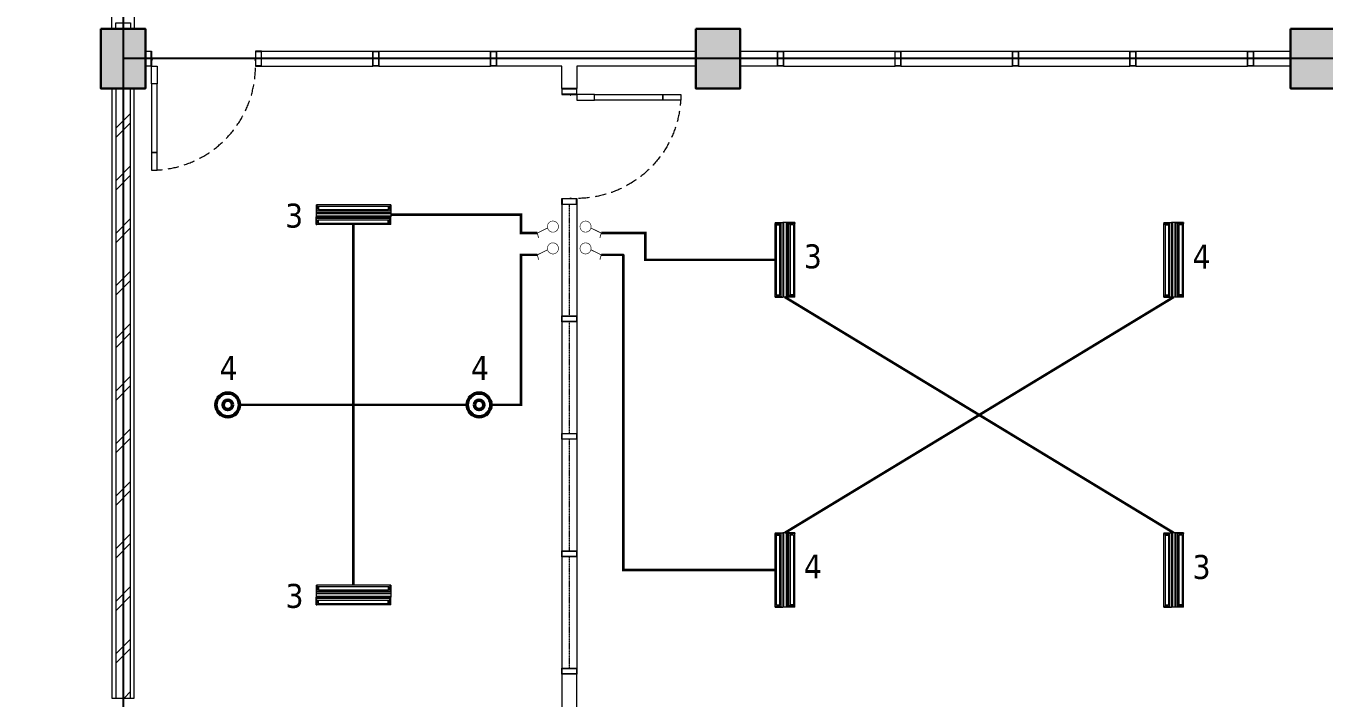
# Model space of a CAD drawing. Header units: millimetres. Extents: x -17012 to 17775, y -5570 to 5430.
# Drawn here: x -6648 to -4903, y -3588 to -2684 of the extents above; entities that cross this region are included whole.
import ezdxf

# ---------------------------------------------------------------- set-up
doc = ezdxf.new("R2010")
doc.units = ezdxf.units.MM
doc.linetypes.add('DASHED2', pattern=[0.375, 0.25, -0.125])
doc.linetypes.add('HIDDEN', pattern=[0.375, 0.25, -0.125])
for name, color, linetype, lineweight in [('ars', 11, 'Continuous', 5), ('dinding', 5, 'Continuous', 15), ('HACH', 252, 'Continuous', 0), ('kabel', 1, 'Continuous', 50), ('KOLOM', 1, 'Continuous', 30), ('kus', 63, 'Continuous', 15), ('LAMPU-LISTRIK', 22, 'Continuous', 0), ('lan', 7, 'Continuous', 15), ('Notasi', 2, 'Continuous', 20), ('PARTISI', 190, 'Continuous', 9), ('sol kol', 8, 'Continuous', 0)]:
    doc.layers.add(name, color=color, linetype=linetype, lineweight=lineweight)
doc.layers.add('as', color=1, linetype='Continuous', plot=False)
doc.layers.add('D1', color=1, linetype='Continuous')
doc.layers.add('potongan', color=210, linetype='Continuous')
doc.styles.add('tahoma', font='tahoma.ttf')

# ---------------------------------------------------------------- blocks, each defined once
blk = doc.blocks.new('K1')
at = {"layer": 'KOLOM'}
blk.add_lwpolyline([(0.2, 0.15), (-0.2, 0.15), (-0.2, -0.15), (0.2, -0.15), (0.2, 0.15)], dxfattribs=at)
blk = doc.blocks.new('P 70')
at = {"linetype": 'HIDDEN', "ltscale": 0.3}
blk.add_lwpolyline([(-0.74, 0.1, -0.414214), (-0.04, 0.8, -1.303225)], format="xyb", dxfattribs=at)
for points in [[(-0.04, 0.8), (-0.08, 0.8), (-0.08, 0.68), (-0.04, 0.68)], [(-0.04, 0.68), (-0.08, 0.68), (-0.08, 0.22), (-0.04, 0.22)], [(-0.04, 0.1), (-0.08, 0.1), (-0.08, 0.22), (-0.04, 0.22)], [(-0.7351, 0.06), (-0.74, 0.06), (-0.74, 0.0615), (-0.74, 0.1), (-0.78, 0.1), (-0.78, 0), (-0.74, 0), (-0.74, 0.0565), (-0.7351, 0.0583)], [(-0.742, 0.002), (-0.778, 0.002), (-0.778, 0.098), (-0.742, 0.098)], [(-0.0449, 0.06), (-0.04, 0.06), (-0.04, 0.0615), (-0.04, 0.1), (0, 0.1), (0, 0), (-0.04, 0), (-0.04, 0.0565), (-0.0449, 0.0583)], [(-0.038, 0.002), (-0.002, 0.002), (-0.002, 0.098), (-0.038, 0.098)]]:
    blk.add_lwpolyline(points, close=True)
blk = doc.blocks.new('GEH')
at = {"layer": 'D1', "color": 60, "const_width": 8.16}
for points in [[(2070636, -300082), (2070659, -299965)], [(2070659, -299965), (2070712, -299965)]]:
    blk.add_lwpolyline(points, dxfattribs=at)
at = {"layer": 'D1', "color": 60, "const_width": 6.12}
for points in [[(2070579, -300138, -0.991808), (2070694, -300139)], [(2070579, -300139, 0.991808), (2070694, -300138)]]:
    blk.add_lwpolyline(points, format="xyb", dxfattribs=at)
blk = doc.blocks.new('TL')
at = {"layer": 'LAMPU-LISTRIK', "color": 60, "ltscale": 2}
for p, q in [((2018540, -298573), (2018540, -298677)), ((2018540, -298573), (2018552, -298573)), ((2018552, -298656), (2018540, -298656)), ((2019538, -298656), (2018546, -298656)), ((2018552, -298573), (2018552, -298656)), ((2018563, -298601), (2018552, -298601)), ((2018563, -298604), (2018552, -298604)), ((2018563, -298622), (2018552, -298622)), ((2018563, -298624), (2018552, -298624)), ((2018563, -298597), (2018563, -298629)), ((2019512, -298590), (2018570, -298590)), ((2019512, -298635), (2018570, -298635)), ((2018572, -298590), (2018572, -298635)), ((2019511, -298590), (2019511, -298635)), ((2019519, -298597), (2019519, -298629)), ((2019519, -298601), (2019531, -298601)), ((2019519, -298604), (2019531, -298604)), ((2019519, -298622), (2019531, -298622)), ((2019519, -298624), (2019531, -298624)), ((2019542, -298573), (2019531, -298573)), ((2019531, -298573), (2019531, -298656)), ((2019531, -298656), (2019542, -298656)), ((2019542, -298573), (2019542, -298677)), ((2018540, -298677), (2018540, -298734)), ((2019542, -298677), (2018540, -298677)), ((2019542, -298688), (2018540, -298688)), ((2019542, -298723), (2018540, -298723)), ((2018540, -298838), (2018540, -298734)), ((2019542, -298734), (2018540, -298734)), ((2018552, -298755), (2018540, -298755)), ((2018540, -298838), (2018552, -298838)), ((2018552, -298838), (2018552, -298755)), ((2018563, -298787), (2018552, -298787)), ((2018563, -298790), (2018552, -298790)), ((2018563, -298807), (2018552, -298807)), ((2018563, -298810), (2018552, -298810)), ((2018563, -298814), (2018563, -298782)), ((2019512, -298776), (2018570, -298776)), ((2019512, -298821), (2018570, -298821)), ((2018572, -298821), (2018572, -298776)), ((2019511, -298821), (2019511, -298776)), ((2019519, -298814), (2019519, -298782)), ((2019519, -298787), (2019531, -298787)), ((2019519, -298790), (2019531, -298790)), ((2019519, -298807), (2019531, -298807)), ((2019519, -298810), (2019531, -298810)), ((2019531, -298838), (2019531, -298755)), ((2019531, -298755), (2019542, -298755)), ((2019542, -298838), (2019531, -298838)), ((2019542, -298677), (2019542, -298734)), ((2019542, -298838), (2019542, -298734))]:
    blk.add_line(p, q, dxfattribs=at)
at = {"layer": 'LAMPU-LISTRIK', "color": 60}
for p, q in [((2018552, -298573), (2019531, -298573)), ((2018552, -298755), (2019531, -298755)), ((2018552, -298838), (2019531, -298838))]:
    blk.add_line(p, q, dxfattribs=at)
at = {"layer": 'LAMPU-LISTRIK', "color": 60, "ltscale": 2}
for centre, start, end in [((2018570, -298597), 90, 180), ((2018570, -298629), 180, 270), ((2019512, -298597), 0, 90), ((2019512, -298629), 270, 0), ((2018570, -298782), 90, 180), ((2018570, -298814), 180, 270), ((2019512, -298782), 0, 90), ((2019512, -298814), 270, 0)]:
    blk.add_arc(centre, 6.78, start, end, dxfattribs=at)
blk = doc.blocks.new('RV2')
at = {"layer": 'kabel', "color": 2, "linetype": 'Continuous'}
for radius in [15.9, 6.34]:
    blk.add_circle((936836.5, 350587.4), radius, dxfattribs=at)

msp = doc.modelspace()

# ---------------------------------------------------------------- hatches: boundary and pattern name
at = {"layer": 'ars'}
h = msp.add_hatch(dxfattribs=at)
h.set_pattern_fill('TEMBOK', color=256, scale=50)
h.set_pattern_definition([(45, (-6217.746, -3643.213), (-35.3553, 35.3553), []), (45, (-6205.246, -3643.213), (-35.3553, 35.3553), [])])
h.paths.add_polyline_path([(-6507.7, -3588.2), (-6507.7, -2768.2), (-6527.7, -2768.2), (-6527.7, -3588.2)])
at = {"layer": 'sol kol'}
for points in [[(-6547.7, -2688.2), (-6547.7, -2768.2), (-6487.7, -2768.2), (-6487.7, -2688.2)], [(-5747.7, -2688.2), (-5747.7, -2768.2), (-5687.7, -2768.2), (-5687.7, -2688.2)], [(-4947.7, -2688.2), (-4947.7, -2768.2), (-4887.7, -2768.2), (-4887.7, -2688.2)]]:
    msp.add_hatch(color=256, dxfattribs=at).paths.add_polyline_path(points)

# ---------------------------------------------------------------- linework, layer by layer
msp.add_lwpolyline([(-8317.7, -1428.2), (-6517.7, -1428.2), (-6517.7, -3628.2), (-8317.7, -3628.2)], close=True)
at = {"layer": 'ars'}
msp.add_lwpolyline([(-6507.7, -3588.2), (-6507.7, -2768.2), (-6527.7, -2768.2), (-6527.7, -3588.2)], close=True, dxfattribs=at)
at = {"layer": 'as'}
for points in [[(-6517.7, -1428.2), (-6517.7, -1348.2), (-6517.7, -3708.2)], [(-6517.7, -1428.2), (-6517.7, -3628.2)], [(-5717.7, -2728.2), (-6517.7, -2728.2)], [(-3717.7, -2728.2), (-5717.7, -2728.2)]]:
    msp.add_lwpolyline(points, dxfattribs=at)
at = {"layer": 'dinding'}
msp.add_lwpolyline([(-6502.7, -3588.2), (-6502.7, -2768.2), (-6532.7, -2768.2), (-6532.7, -3588.2)], close=True, dxfattribs=at)
at = {"layer": 'HACH', "color": 6, "linetype": 'DASHED2', "ltscale": 90, "const_width": 3.5}
for points in [[(-6208, -2951.3), (-6208, -3436.4)], [(-6157.9, -2938.1), (-5982.8, -2938.1), (-5982.8, -2962.8), (-5960.8, -2962.8)], [(-5874.7, -2962.8), (-5815.4, -2962.8), (-5815.4, -2998.8), (-5641, -2998.8)], [(-5960.8, -2992.1), (-5982.8, -2992.1), (-5982.8, -3193.8), (-6023.1, -3193.8)], [(-5641, -3416), (-5845.2, -3416), (-5845.2, -2992.6), (-5845.7, -2992.1), (-5874.7, -2992.1)], [(-5627.8, -3048.9), (-5105, -3366)], [(-5627.8, -3366), (-5105, -3048.9)], [(-6361.1, -3193.8), (-6054.9, -3193.8)]]:
    msp.add_lwpolyline(points, dxfattribs=at)
at = {"layer": 'kus'}
for p, q in [((-6331.7, -2718.2), (-6181.7, -2718.2)), ((-6173.7, -2718.2), (-6023.7, -2718.2)), ((-5629.7, -2718.2), (-5479.7, -2718.2)), ((-5471.7, -2718.2), (-5321.7, -2718.2)), ((-5313.7, -2718.2), (-5163.7, -2718.2)), ((-5155.7, -2718.2), (-5005.7, -2718.2)), ((-6331.7, -2738.2), (-6181.7, -2738.2)), ((-6173.7, -2738.2), (-6023.7, -2738.2)), ((-5629.7, -2738.2), (-5479.7, -2738.2)), ((-5471.7, -2738.2), (-5321.7, -2738.2)), ((-5313.7, -2738.2), (-5163.7, -2738.2)), ((-5155.7, -2738.2), (-5005.7, -2738.2)), ((-5927.7, -2924.2), (-5927.7, -3074.2)), ((-5907.7, -2924.2), (-5907.7, -3074.2)), ((-5927.7, -3082.2), (-5927.7, -3232.2)), ((-5907.7, -3082.2), (-5907.7, -3232.2)), ((-5927.7, -3240.2), (-5927.7, -3390.2)), ((-5907.7, -3240.2), (-5907.7, -3390.2)), ((-5927.7, -3398.2), (-5927.7, -3548.2)), ((-5907.7, -3398.2), (-5907.7, -3548.2))]:
    msp.add_line(p, q, dxfattribs=at)
at = {"layer": 'kus', "linetype": 'HIDDEN'}
for p, q in [((-6331.7, -2728.2), (-6181.7, -2728.2)), ((-6173.7, -2728.2), (-6023.7, -2728.2)), ((-5629.7, -2728.2), (-5479.7, -2728.2)), ((-5471.7, -2728.2), (-5321.7, -2728.2)), ((-5313.7, -2728.2), (-5163.7, -2728.2)), ((-5155.7, -2728.2), (-5005.7, -2728.2)), ((-5917.7, -2924.2), (-5917.7, -3074.2)), ((-5917.7, -3082.2), (-5917.7, -3232.2)), ((-5917.7, -3240.2), (-5917.7, -3390.2)), ((-5917.7, -3398.2), (-5917.7, -3548.2))]:
    msp.add_line(p, q, dxfattribs=at)
at = {"layer": 'kus'}
for points in [[(-6527.7, -2688.2), (-6527.7, -2680.2), (-6507.7, -2680.2), (-6507.7, -2688.2)], [(-6173.7, -2738.2), (-6181.7, -2738.2), (-6181.7, -2718.2), (-6173.7, -2718.2)], [(-6174.1, -2737.8), (-6181.3, -2737.8), (-6181.3, -2718.6), (-6174.1, -2718.6)], [(-6015.7, -2738.2), (-6023.7, -2738.2), (-6023.7, -2718.2), (-6015.7, -2718.2)], [(-6016.1, -2737.8), (-6023.3, -2737.8), (-6023.3, -2718.6), (-6016.1, -2718.6)], [(-5629.7, -2738.2), (-5637.7, -2738.2), (-5637.7, -2718.2), (-5629.7, -2718.2)], [(-5630.1, -2737.8), (-5637.3, -2737.8), (-5637.3, -2718.6), (-5630.1, -2718.6)], [(-5471.7, -2738.2), (-5479.7, -2738.2), (-5479.7, -2718.2), (-5471.7, -2718.2)], [(-5472.1, -2737.8), (-5479.3, -2737.8), (-5479.3, -2718.6), (-5472.1, -2718.6)], [(-5313.7, -2738.2), (-5321.7, -2738.2), (-5321.7, -2718.2), (-5313.7, -2718.2)], [(-5314.1, -2737.8), (-5321.3, -2737.8), (-5321.3, -2718.6), (-5314.1, -2718.6)], [(-5155.7, -2738.2), (-5163.7, -2738.2), (-5163.7, -2718.2), (-5155.7, -2718.2)], [(-5156.1, -2737.8), (-5163.3, -2737.8), (-5163.3, -2718.6), (-5156.1, -2718.6)], [(-4997.7, -2738.2), (-5005.7, -2738.2), (-5005.7, -2718.2), (-4997.7, -2718.2)], [(-4998.1, -2737.8), (-5005.3, -2737.8), (-5005.3, -2718.6), (-4998.1, -2718.6)], [(-5927.7, -3082.2), (-5927.7, -3074.2), (-5907.7, -3074.2), (-5907.7, -3082.2)], [(-5927.3, -3081.8), (-5927.3, -3074.6), (-5908.1, -3074.6), (-5908.1, -3081.8)], [(-5927.7, -3240.2), (-5927.7, -3232.2), (-5907.7, -3232.2), (-5907.7, -3240.2)], [(-5927.3, -3239.8), (-5927.3, -3232.6), (-5908.1, -3232.6), (-5908.1, -3239.8)], [(-5927.7, -3398.2), (-5927.7, -3390.2), (-5907.7, -3390.2), (-5907.7, -3398.2)], [(-5927.3, -3397.8), (-5927.3, -3390.6), (-5908.1, -3390.6), (-5908.1, -3397.8)], [(-5927.7, -3556.2), (-5927.7, -3548.2), (-5907.7, -3548.2), (-5907.7, -3556.2)], [(-5927.3, -3555.8), (-5927.3, -3548.6), (-5908.1, -3548.6), (-5908.1, -3555.8)]]:
    msp.add_lwpolyline(points, close=True, dxfattribs=at)
at = {"layer": 'lan'}
msp.add_lwpolyline([(-6532.7, -2688.2), (-6532.7, -2368.2), (-6502.7, -2368.2), (-6502.7, -2688.2)], close=True, dxfattribs=at)
at = {"layer": 'PARTISI'}
msp.add_lwpolyline([(-6331.7, -2718.2), (-5747.7, -2718.2), (-5747.7, -2738.2), (-5907.7, -2738.2), (-5907.7, -2768.2), (-5927.7, -2768.2), (-5927.7, -2738.2), (-6015.7, -2738.2), (-6015.7, -2718.2)], dxfattribs=at)
for points in [[(-5687.7, -2718.2), (-5637.7, -2718.2), (-5637.7, -2738.2), (-5687.7, -2738.2)], [(-4997.7, -2718.2), (-4947.7, -2718.2), (-4947.7, -2738.2), (-4997.7, -2738.2)], [(-5927.7, -3556.2), (-5927.7, -3613.2), (-5907.7, -3613.2), (-5907.7, -3556.2)]]:
    msp.add_lwpolyline(points, close=True, dxfattribs=at)

# ---------------------------------------------------------------- block references
at = {"layer": 'D1', "xscale": -0.09999999997671694, "yscale": 0.09999999997671694, "zscale": 0.1}
for p in [(195696.1, 26932.5), (195696.1, 26421)]:
    msp.add_blockref('TL', p, dxfattribs=at)
at = {"layer": 'D1'}
for name, p, xscale, yscale, zscale, rotation in [('GEH', (-113396.8, 246915.3), -0.130000000054641, 0.1299999998882413, 0.13, 105.022694757421), ('GEH', (101561.3, 246915.3), 0.130000000054641, 0.1299999998882413, 0.13, 254.977305242579), ('TL', (24242.8, -204902.9), -0.09999999997671694, 0.09999999997671694, 0.1, 270), ('TL', (24765.6, -204902.9), -0.09999999997671694, 0.09999999997671694, 0.1, 270), ('GEH', (-113396.8, 246886), -0.130000000054641, 0.1299999998882413, 0.13, 105.022694757421), ('GEH', (101561.3, 246886), 0.130000000054641, 0.1299999998882413, 0.13, 254.977305242579), ('TL', (24242.8, -205320.2), -0.09999999997671694, 0.09999999997671694, 0.1, 270), ('TL', (24765.6, -205320.2), -0.09999999997671694, 0.09999999997671694, 0.1, 270)]:
    msp.add_blockref(name, p, dxfattribs=dict(at, xscale=xscale, yscale=yscale, zscale=zscale, rotation=rotation))
at = {"layer": 'KOLOM', "xscale": 200, "yscale": 200, "zscale": 200, "rotation": 90}
for p in [(-6517.7, -2728.2), (-5717.7, -2728.2), (-4917.7, -2728.2)]:
    msp.add_blockref('K1', p, dxfattribs=at)
at = {"layer": 'kus', "linetype": 'HIDDEN', "yscale": 200, "zscale": 200}
for p, xscale, rotation in [((-6487.7, -2718.2), 200, 180), ((-5927.7, -2768.2), -200, 270)]:
    msp.add_blockref('P 70', p, dxfattribs=dict(at, xscale=xscale, rotation=rotation))
at = {"layer": 'potongan'}
msp.add_blockref('RV2', (-943213.5, -353781.3), dxfattribs=at)
at = {"layer": 'potongan', "xscale": -1}
msp.add_blockref('RV2', (930797.5, -353781.3), dxfattribs=at)

# ---------------------------------------------------------------- texts
at = {"layer": 'Notasi', "color": 3, "style": 'tahoma'}
for s, p in [('3', (-6299.9, -2955.4)), ('3', (-5602.3, -3010.2)), ('4', (-5079.5, -3010.7)), ('4', (-6387.8, -3160.5)), ('4', (-6049.8, -3160.5)), ('4', (-5602.3, -3427.4)), ('3', (-5079.5, -3428)), ('3', (-6299.3, -3466.9))]:
    msp.add_text(s, height=32.2, dxfattribs=at).set_placement(p)

doc.saveas('drawing.dxf')
